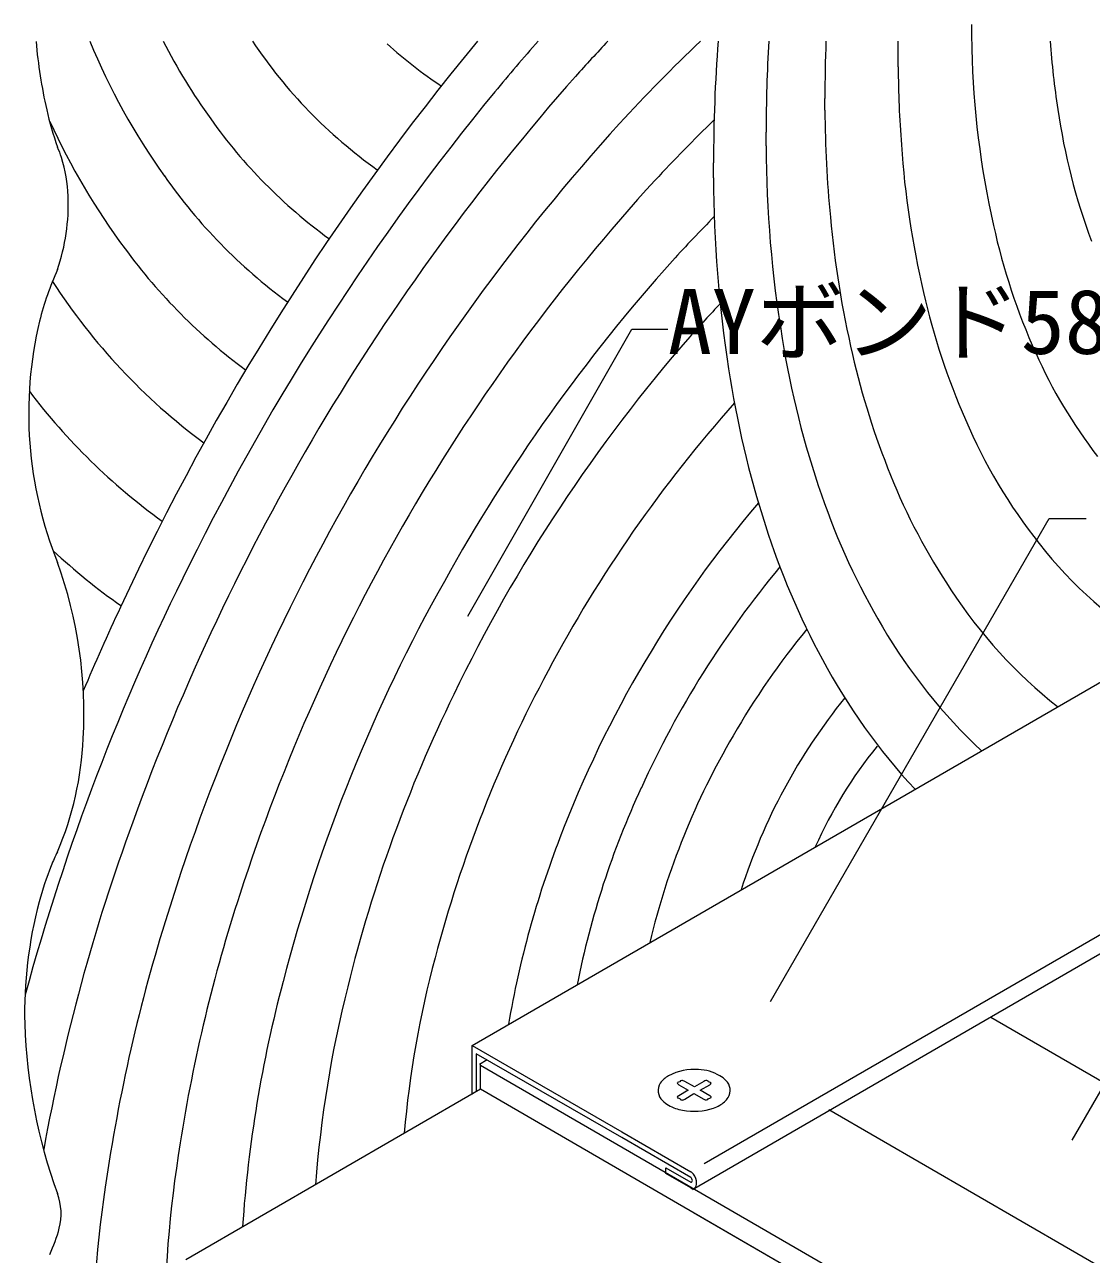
# Model space of a CAD drawing. Units: millimetres, scale not verified. Extents: x -9027 to 5741, y -558 to 9286.
# Drawn here: x -524 to 32, y -140 to 500 of the extents above; entities that cross this region are included whole.
import ezdxf
from ezdxf.enums import TextEntityAlignment as Align

# ---------------------------------------------------------------- set-up
doc = ezdxf.new("R2010")
doc.units = ezdxf.units.MM
doc.header["$LTSCALE"] = 10
for name, color, linetype, lineweight in [('0-0_文字', 7, 'Continuous', 18), ('0-1_レイヤー 3', 7, 'Continuous', 18), ('0-2_決定', 7, 'Continuous', 18)]:
    doc.layers.add(name, color=color, linetype=linetype, lineweight=lineweight)
doc.styles.add('ＭＳ ゴシック', font='')
doc.styles.get('ＭＳ ゴシック').set_extended_font_data('MS Gothic')

msp = doc.modelspace()

# ---------------------------------------------------------------- linework, layer by layer
at = {"layer": '0-0_文字'}
for points in [[(-292.69, 192.42), (-207.29, 341.82), (-188.49, 341.82)], [(-135.09, -8.38), (10.11, 243.22), (29.51, 243.22)], [(22.11, -80.58), (57.51, -19.38), (96.71, -19.38)]]:
    msp.add_lwpolyline(points, dxfattribs=at)
at = {"layer": '0-1_レイヤー 3'}
for p, q in [((-106.69, 455.82), (-106.69, 462.02)), ((-137.29, 437.22), (-137.29, 444.42)), ((-164.69, 420.62), (-164.69, 428.42)), ((124.51, -100.58), (-20.29, -16.58)), ((-282.69, -38.78), (-286.69, -41.18)), ((-286.09, -53.98), (-286.09, -41.18)), ((599.11, -554.38), (-286.09, -41.58)), ((-286.09, -53.98), (-439.69, -142.78)), ((575.31, -553.18), (-286.09, -53.98)), ((66.51, -163.98), (-104.69, -64.78))]:
    msp.add_line(p, q, dxfattribs=at)
msp.add_lwpolyline([(-68.49, 478.42), (-68.49, 484.02), (-68.49, 491.82)], dxfattribs=at)
for centre, radius, start, end in [((244.61, 498.32), 274.91, 179.56104, 182.2293), ((-255.9, 514.44), 262.79, 184.98109, 192.82159), ((-163.35, 626.58), 353.08, 202.43779, 215.49396), ((764.4, -378.06), 1365.14, 140.41575, 155.08563), ((-166.72, 638.43), 320.3, 207.24059, 215.75335), ((-192.1, 633.24), 255.5, 213.60605, 234.65785), ((-180.32, 659.23), 228.75, 227.55697, 236.52446), ((599.78, -262.63), 1140.93, 138.60392, 140.35072), ((526.39, -211.89), 1025.6, 136.67402, 138.06813), ((456.13, -166.91), 909.86, 133.61489, 137.40775), ((677.59, 428.28), 842.29, 175.67369, 179.99053), ((635.51, 445.32), 772.81, 176.55006, 180.06637), ((641.22, 461.87), 747.92, 177.7048, 179.9883), ((430.17, 497.53), 460.37, 181.23334, 192.7584), ((446.9, 522.88), 437.3, 184.07309, 188.76289), ((535.64, 482.81), 604.15, 180.41627, 184.2687), ((667.04, -326.07), 1206.57, 138.49757, 160.07353), ((719.54, -354.12), 1291.53, 140.61571, 153.66137), ((-357.56, 490.26), 158.3, 192.4554, 199.80759), ((536.31, 460.89), 643.02, 180.45183, 185.42478), ((347.41, 504.34), 336.16, 188.22292, 200.32788), ((-180.41, 600.23), 362.66, 204.46838, 216.67961), ((600.92, -290.25), 1099.95, 137.78208, 162.66639), ((-206.88, 607.02), 269.35, 215.32241, 234.02977), ((413.91, -147.32), 831.91, 134.04851, 137.06256), ((-548.42, 417.57), 46.05, 17.13635, 24.43337), ((489.47, 439.21), 626.76, 180.1818, 189.39275), ((415.14, 470.8), 483.1, 183.91141, 193.14867), ((-584.44, 406.85), 83.63, 2.87163, 16.88404), ((-219.41, 583.77), 282.58, 215.02583, 233.70177), ((549.71, -262.82), 1010.04, 137.51372, 162.1099), ((500.21, 423.3), 664.91, 180.23077, 188.83278), ((-608.41, 407.22), 107.56, 341.35007, 2.03729), ((383.46, -140.95), 770.14, 135.33592, 137.6884), ((413.23, 446.87), 519.17, 185.16871, 193.16808), ((309.83, 467.9), 336.46, 192.36332, 204.28886), ((-232, 559.26), 296.81, 216.28578, 233.51372), ((-361.36, 307.22), 159.27, 155.67454, 165.8978), ((492.51, -231.37), 911.67, 138.09939, 151.00981), ((-238.01, 541.96), 322.84, 212.89524, 233.44583), ((304.61, 442.79), 369.1, 192.81787, 203.65702), ((349.99, -129.12), 704.12, 136.53903, 138.46389), ((-313.29, 297.81), 208.2, 166.61157, 201.88068), ((448.57, -209.03), 830.93, 138.8465, 154.28039), ((338.05, 411.12), 472.8, 189.02916, 199.222), ((307.33, 420.18), 409.98, 192.90642, 202.11325), ((238.42, 433.45), 257.21, 203.8357, 217.86661), ((349.5, 397.16), 511.98, 188.53159, 197.92284), ((-259.87, 507.8), 328.05, 217.16425, 234.17204), ((377.02, -169.83), 711.07, 138.27571, 152.01617), ((225.02, 405.06), 281.07, 203.12264, 218.4858), ((228.43, 386.07), 324.05, 201.77796, 213.73596), ((311.88, -135.08), 595.61, 139.53945, 159.15669), ((235.68, 372.86), 363.55, 198.83872, 210.7814), ((244.16, 360.63), 400.51, 197.58806, 208.46014), ((-280.2, 471.68), 335.2, 227.02698, 234.7853), ((184.66, 370.99), 228.28, 218.09767, 238.94855), ((639.87, -320.63), 1205.28, 153.40772, 164.80796), ((-723.29, 141.69), 230.58, 356.7671, 19.9135), ((263.94, -109.53), 512.4, 140.2636, 155.4967), ((452.22, -215.94), 868.98, 150.61248, 165.46837), ((176.28, 348.65), 259.91, 213.26091, 231.50718), ((630.34, -320.34), 1219.24, 154.89177, 157.13449), ((170.76, 331.46), 286.6, 210.31446, 226.89255), ((204.82, -77.23), 414.82, 140.68049, 150.01934), ((172.37, 319.05), 317.6, 208.03812, 223.0565), ((344.16, -156.89), 676, 151.67744, 165.3213), ((387.82, -184.31), 765.48, 153.97409, 166.11653), ((143.35, -44.16), 308.31, 141.0103, 162.25161), ((-663.9, 136.44), 171.01, 336.99821, 357.39829), ((184.53, -69.2), 393.25, 149.55503, 166.5268), ((103.71, -24.05), 235.93, 140.93989, 155.91834), ((201.93, -85.3), 445.94, 155.02577, 168.9174), ((491.76, -267.4), 1021.79, 159.81698, 169.73876), ((222.14, -104.04), 500.71, 158.82341, 170.35876), ((-425.32, 28.62), 90.94, 153.20287, 158.26355), ((-349.24, -1.87), 172.9, 158.21215, 164.77141), ((379.03, -210.82), 831.65, 161.90643, 171.08603), ((-292.14, -15.18), 231.51, 165.30659, 181.20263), ((402.54, -231.86), 893.18, 162.45026, 171.83556), ((209.96, -124.39), 537.95, 165.04797, 174.94322), ((262.92, -171.42), 674.57, 165.09418, 176.10345), ((234.57, -149.66), 608.39, 165.82191, 175.67529), ((-238.96, -10.77), 284.78, 181.86562, 200.04493), ((216.04, -188.24), 667.14, 170.83311, 179.94315), ((-534.34, -118.79), 29.73, 345.37612, 20.50177), ((231.01, -210.06), 720.3, 171.6147, 179.96176), ((-584.34, -105.84), 81.38, 335.15396, 345.44332)]:
    msp.add_arc(centre, radius, start, end, dxfattribs=at)
at = {"layer": '0-2_決定'}
for p, q in [((-290.49, -31.18), (338.71, 332.42)), ((339.51, 201.42), (-169.49, -92.78)), ((-175.69, -106.18), (348.91, 197.22)), ((-182.69, -51.78), (-177.89, -54.58)), ((-177.89, -54.58), (-182.69, -57.38)), ((575.31, -553.18), (-175.09, -118.38))]:
    msp.add_line(p, q, dxfattribs=at)
for points in [[(-290.49, -31.18), (-212.49, -76.18), (-176.49, -96.98)], [(-176.49, -99.98), (-212.49, -79.18), (-288.29, -35.58), (-288.29, -55.18), (-290.49, -56.58), (-290.49, -31.18)], [(-169.69, -49.98), (-174.69, -52.78), (-179.69, -49.98)], [(-179.69, -59.18), (-174.89, -56.18), (-169.69, -59.18)], [(-166.69, -57.38), (-171.69, -54.58), (-166.69, -51.78)], [(-176.49, -105.38), (-189.49, -97.98), (-189.49, -94.98), (-176.49, -102.38)]]:
    msp.add_lwpolyline(points, dxfattribs=at)
for centre, radius, start, end in [((-174.66, -72.7), 29.02, 85.83971, 117.57316), ((-173.58, -67.9), 24.17, 59.97932, 87.55598), ((-186.37, -54.64), 7.19, 147.4739, 227.23881), ((-181.9, -58.43), 13.02, 118.40155, 144.00767), ((-183.19, -50.83), 0.382, 142.23572, 212.55915), ((-181.63, -49.77), 2.27, 213.84859, 242.02275), ((-182.36, -51.91), 1.74, 87.83285, 130.74725), ((-181.28, -50.6), 1.1, 89.82328, 157.55686), ((-181.34, -52.54), 3.05, 57.38056, 88.82214), ((-167.84, -52.96), 3.51, 103.13315, 121.95297), ((-168.31, -50.58), 1.09, 21.76447, 107.17613), ((-167.44, -52.8), 2.62, 62.14642, 86.80535), ((-167.16, -50.61), 1.25, 291.81947, 347.82206), ((-166.41, -50.92), 0.481, 4.49322, 65.49082), ((-168.07, -59.09), 13.78, 44.32749, 61.48684), ((-163.2, -54.61), 7.17, 328.68562, 45.94543), ((-182.46, -58.51), 1.16, 101.67693, 164.28034), ((-167.64, -59.18), 2.04, 36.87721, 62.19833), ((-180.89, -49.86), 14.44, 224.12955, 240.07029), ((-176.73, -41.85), 23.46, 241.03768, 260.03299), ((-183.15, -58.14), 0.423, 188.10457, 250.84035), ((-182.1, -55.76), 3.03, 246.73034, 266.27819), ((-181.12, -58.4), 1.24, 198.00583, 278.59131), ((-181.43, -56.25), 3.4, 278.38374, 300.68957), ((-174.85, -33.77), 31.75, 259.21005, 288.72906), ((-168.33, -57.29), 2.33, 234.18053, 270.45068), ((-168.39, -58.48), 1.14, 274.03427, 344.91065), ((-167.21, -56.88), 1.9, 267.35679, 308.97512), ((-166.27, -58.16), 0.325, 322.0805, 37.9195), ((-171.91, -43.98), 21.14, 290.07574, 299.52053), ((-168.12, -50.69), 13.44, 299.55223, 325.30409), ((-179.47, -101.52), 5.43, 36.64905, 56.77058), ((-178.06, -101.76), 2.37, 4.4112, 48.7189), ((-176.29, -101.95), 0.472, 244.9112, 316.07175), ((-176.67, -101.61), 0.982, 317.28017, 1.96695), ((-181.75, -103.19), 8.26, 1.50573, 36.53041), ((-175.43, -104.01), 1.73, 232.28831, 300.63258), ((-176.61, -103.15), 3.13, 311.25648, 3.11695)]:
    msp.add_arc(centre, radius, start, end, dxfattribs=at)

# ---------------------------------------------------------------- texts
at = {"layer": '0-0_文字', "style": 'ＭＳ ゴシック'}
msp.add_text('AYボンド580NF', height=33.72, dxfattribs=at).set_placement((-188.49, 318.82), align=Align.BOTTOM_LEFT)

doc.saveas('drawing.dxf')
